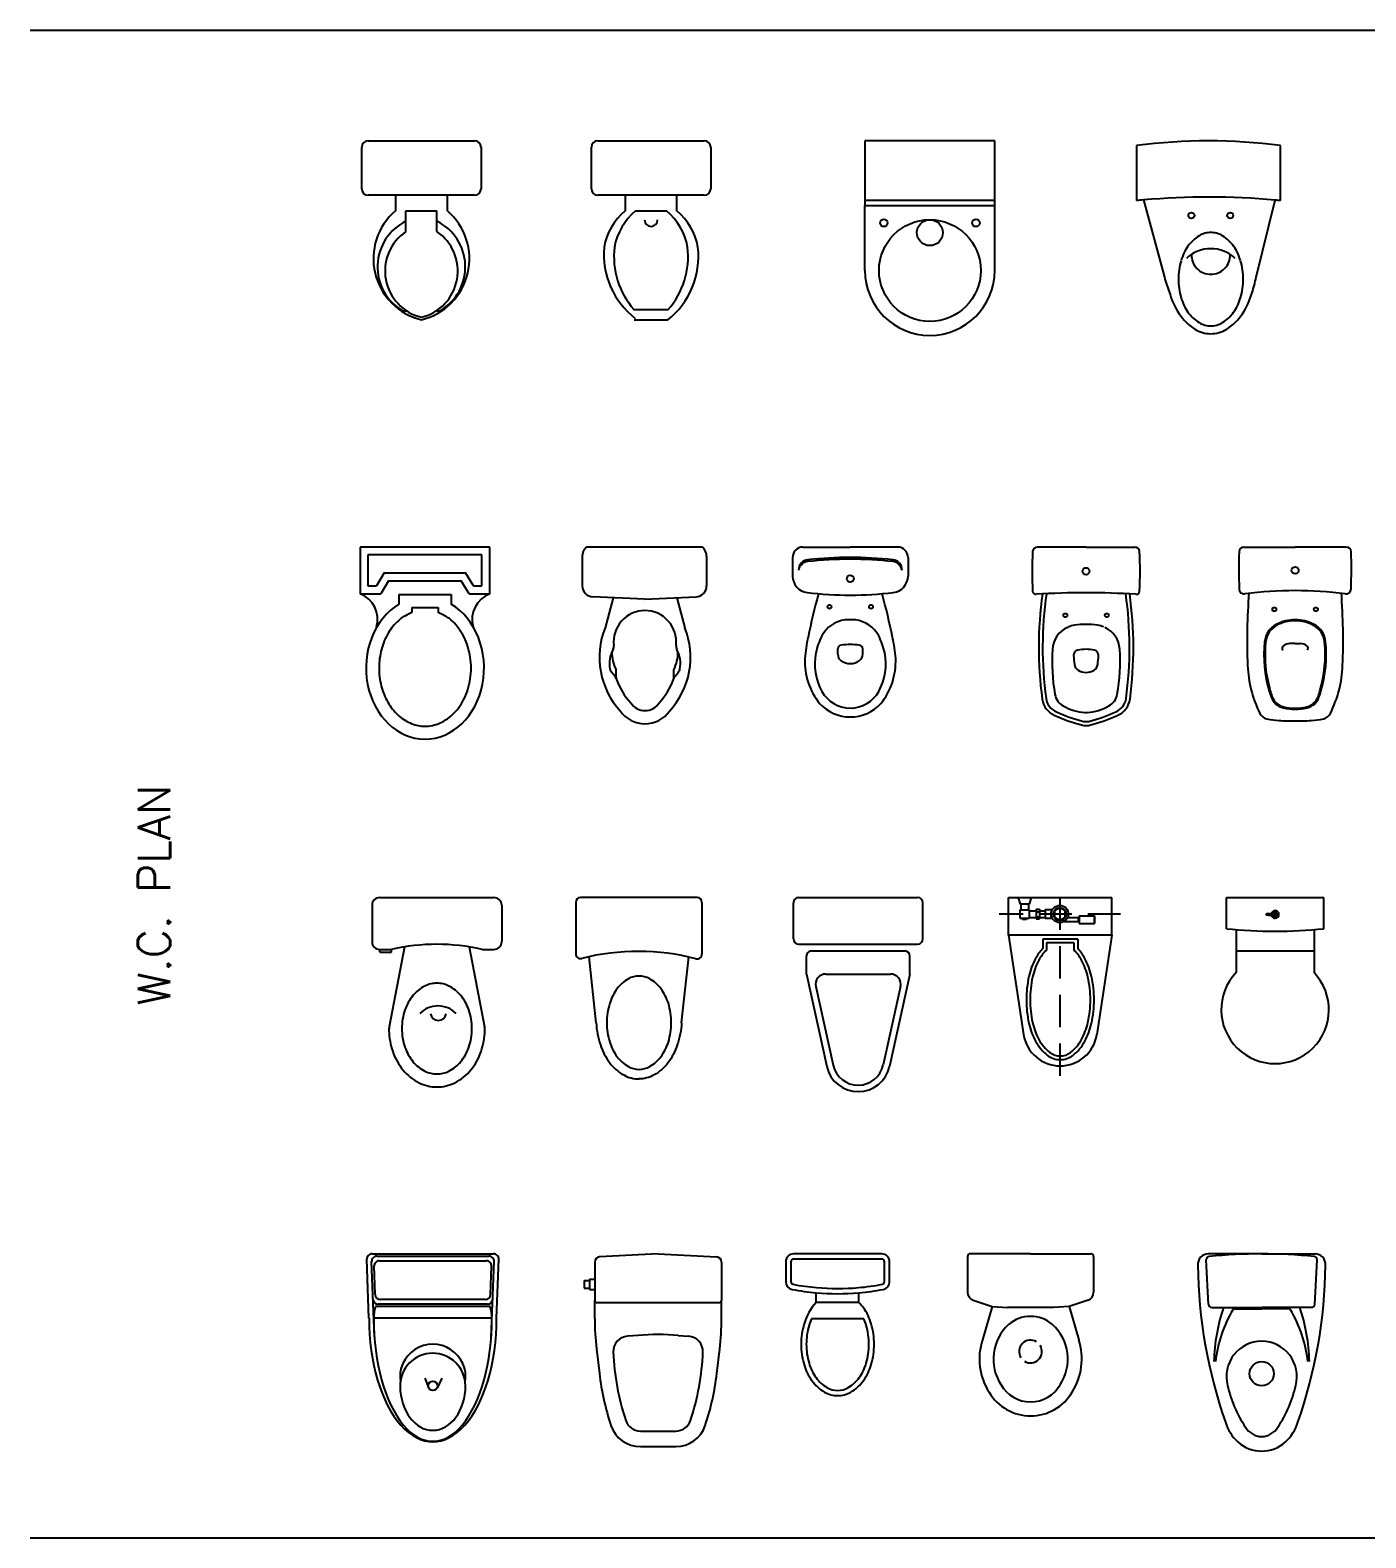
# Model space of a CAD drawing. Header units: millimetres. Extents: x -4017 to 59953, y -688 to 66564.
# Drawn here: x 9289 to 14437, y -688 to 5123 of the extents above; entities that cross this region are included whole.
import ezdxf

# ---------------------------------------------------------------- set-up
doc = ezdxf.new("R2010")
doc.units = ezdxf.units.MM
doc.linetypes.add('HIDDEN2', pattern=[0.1875, 0.125, -0.0625])
doc.layers.add('www.cad-blocks.net', color=7, linetype='Continuous')
doc.styles.get("Standard").update_dxf_attribs({"font": 'arial.ttf'})

# ---------------------------------------------------------------- blocks, each defined once
blk = doc.blocks.new('WC')
for p, q in [((-0.0185, 0.2433), (-0.2168, 0.2433)), ((-0.4824, 0.1645), (-0.228, 0.1921)), ((0, -0.2248), (0, 0.2248)), ((-0.4824, -0.1645), (-0.2289, -0.192)), ((-0.0185, -0.2433), (-0.2179, -0.2433))]:
    blk.add_line(p, q)
for points in [[(-0.4824, 0.1645, 0.074257), (-0.5679, 0.1477, 0.085366), (-0.6357, 0.1133, 0.106188), (-0.6838, 0.0584, 0.127728), (-0.6991, -0.0007, 0.126597)], [(-0.4824, -0.1645, -0.074257), (-0.5679, -0.1477, -0.085366), (-0.6357, -0.1133, -0.106188), (-0.6838, -0.0584, -0.127728), (-0.6991, 0.0007, -0.126597)]]:
    blk.add_lwpolyline(points, format="xyb")
blk.add_lwpolyline([(-0.6622, -0.0007, 0.127728), (-0.6516, -0.0418, 0.106188), (-0.6136, -0.085, 0.085366), (-0.557, -0.1137, 0.074848), (-0.4824, -0.125, 0.074848), (-0.4077, -0.1137, 0.085366), (-0.3512, -0.085, 0.106188), (-0.3132, -0.0418, 0.127728), (-0.3026, -0.0007, 0.127728), (-0.3132, 0.0404, 0.106188), (-0.3512, 0.0837, 0.085366), (-0.4077, 0.1124, 0.074848), (-0.4824, 0.1236, 0.074848), (-0.557, 0.1124, 0.085366), (-0.6136, 0.0837, 0.106188), (-0.6516, 0.0404, 0.127728)], format="xyb", close=True)
for centre, radius, start, end in [((-0.2168, 0.2248), 0.0185, 90, 194.21617), ((-0.0185, 0.2248), 0.0185, 0, 90), ((-1.0957, 0.0022), 0.8882, 345.49895, 14.21617), ((-0.2179, -0.2248), 0.0185, 165.49895, 270), ((-0.0185, -0.2248), 0.0185, 270, 360)]:
    blk.add_arc(centre, radius, start, end)
blk = doc.blocks.new('OLIMPICO')
for p, q in [((-0.22, 0), (0.22, 0)), ((-0.25, -0.03), (-0.25, -0.17)), ((0.25, -0.03), (0.25, -0.17)), ((-0.22, -0.21), (-0.22, -0.2)), ((-0.22, -0.2), (-0.1745, -0.2)), ((-0.22, -0.21), (-0.1745, -0.21)), ((-0.125, -0.1903), (-0.1837, -0.498)), ((-0.1745, -0.21), (-0.1745, -0.2)), ((0.125, -0.1903), (0.1837, -0.498)), ((0.1745, -0.2), (0.22, -0.2))]:
    blk.add_line(p, q)
blk.add_lwpolyline([(0.135, -0.505, 0.082248), (0.1231, -0.4331, 0.090216), (0.0922, -0.3777, 0.104374), (0.0464, -0.341, 0.117198), (0, -0.33, 0.117198), (-0.0464, -0.341, 0.104374), (-0.0922, -0.3777, 0.090216), (-0.1231, -0.4331, 0.082248), (-0.135, -0.505, 0.082248), (-0.1231, -0.5769, 0.090216), (-0.0922, -0.6323, 0.104374), (-0.0464, -0.669, 0.117198), (0, -0.68, 0.117198), (0.0464, -0.669, 0.104374), (0.0922, -0.6323, 0.090216), (0.1231, -0.5769, 0.082248)], format="xyb", close=True)
for centre, radius, start, end in [((-0.22, -0.03), 0.03, 90, 180), ((0.22, -0.03), 0.03, 0, 90), ((-0.22, -0.17), 0.03, 180, 270), ((0.22, -0.17), 0.03, 270, 360), ((0, -0.9585), 0.7783, 77.04589, 102.95411), ((0.0041, -0.5151), 0.0974, 44.2364, 135.7636), ((0.0054, -0.4426), 0.0312, 191.10401, 348.88395), ((-0.115, -0.5111), 0.0699, 169.20583, 181.72736), ((0.0879, -0.505), 0.2729, 181.72736, 198.80759), ((-0.0879, -0.505), 0.2729, 341.19241, 358.27264), ((0.115, -0.5111), 0.0699, 358.27264, 10.79417), ((0.0449, -0.5197), 0.2274, 198.80759, 219.4278), ((-0.0449, -0.5197), 0.2274, 320.5722, 341.19241), ((0.0175, -0.5422), 0.192, 219.4278, 243.26226), ((-0.0175, -0.5422), 0.192, 296.73774, 320.5722), ((0, -0.5769), 0.1531, 243.26226, 270), ((0, -0.5769), 0.1531, 270, 296.73774)]:
    blk.add_arc(centre, radius, start, end)
blk = doc.blocks.new('INODORO')
for p, q in [((-0.1596, 0.2494), (-0.02, 0.2494)), ((-0.2954, 0.1995), (-0.6517, 0.121)), ((-0.2954, 0.1995), (-0.2258, 0.1995)), ((-0.2059, 0.1796), (-0.2059, -0.1795)), ((-0.1795, 0.2294), (-0.1795, -0.2294)), ((0, 0.2294), (0, -0.2294)), ((-0.3434, 0.1634), (-0.6463, 0.0966)), ((-0.2949, 0.1244), (-0.2949, -0.1244)), ((-0.3434, -0.1634), (-0.6453, -0.0969)), ((-0.2954, -0.1995), (-0.6507, -0.1212)), ((-0.2954, -0.1995), (-0.2258, -0.1995)), ((-0.1596, -0.2494), (-0.02, -0.2494))]:
    blk.add_line(p, q)
for centre, radius, start, end in [((-0.1596, 0.2294), 0.0199, 90, 180), ((-0.02, 0.2294), 0.0199, 360, 90), ((-0.2258, 0.1796), 0.0199, 360, 90), ((-0.624, 0), 0.1241, 102.88807, 257.57455), ((-0.3348, 0.1244), 0.0399, 360, 102.42545), ((-0.624, 0), 0.0992, 102.88807, 257.57455), ((-0.3348, -0.1244), 0.0399, 257.57455, 360), ((-0.2258, -0.1795), 0.0199, 270, 360), ((-0.1596, -0.2294), 0.0199, 180, 270), ((-0.02, -0.2294), 0.0199, 270, 360)]:
    blk.add_arc(centre, radius, start, end)
blk = doc.blocks.new('WC-FLUX')
for p, q in [((0.1454, 0.1989), (0, 0.1989)), ((0, -0.1989), (0, 0.1989)), ((0.1454, 0.1989), (0.5276, 0.1412)), ((0.1454, 0.1989), (0.1454, -0.1989)), ((0.0711, 0.0727), (0.0711, 0.1317)), ((0.0711, 0.1317), (0.1005, 0.1317)), ((0.0711, 0.1303), (0.1005, 0.1303)), ((0.1005, 0.0727), (0.1005, 0.1317)), ((0.0711, 0.0727), (0.1005, 0.0727)), ((0.0769, 0.0288), (0.0769, 0.0727)), ((0.0769, 0.0698), (0.0926, 0.0698)), ((0.0926, 0.0145), (0.0926, 0.0727)), ((0.1608, 0.0674), (0.1608, -0.0674)), ((0.1608, 0.0674), (0.1968, 0.0674)), ((0.1751, 0.0531), (0.1751, -0.0531)), ((0.1751, 0.0531), (0.2027, 0.0531)), ((0.0465, -0.058), (0.0465, -0.0301)), ((0.0465, -0.058), (0.0801, -0.058)), ((0.0506, -0.0802), (0.0506, -0.058)), ((0.0766, -0.0802), (0.0766, -0.058)), ((0.0801, -0.058), (0.0801, -0.0306)), ((0.1751, -0.0531), (0.2027, -0.0531)), ((0.0055, -0.1138), (0, -0.1138)), ((0.0055, -0.1138), (0.0256, -0.1202)), ((0.0446, -0.0931), (0.0446, -0.0802)), ((0.0446, -0.0802), (0.0826, -0.0802)), ((0.0446, -0.0931), (0.0826, -0.0931)), ((0.0506, -0.1191), (0.0506, -0.0931)), ((0.0545, -0.0931), (0.0545, -0.0802)), ((0.0738, -0.0931), (0.0738, -0.0802)), ((0.0766, -0.1191), (0.0766, -0.0931)), ((0.0826, -0.0931), (0.0826, -0.0802)), ((0.1608, -0.0674), (0.1968, -0.0674)), ((0.0055, -0.1607), (0, -0.1607)), ((0.0055, -0.1607), (0.0256, -0.1543)), ((0.0256, -0.1202), (0.0256, -0.1543)), ((0.0256, -0.1221), (0.0476, -0.1221)), ((0.0256, -0.1524), (0.0476, -0.1524)), ((0.0476, -0.1191), (0.0796, -0.1191)), ((0.0476, -0.1554), (0.0476, -0.1191)), ((0.0476, -0.1554), (0.0796, -0.1554)), ((0.0796, -0.1554), (0.0796, -0.1191)), ((0.0796, -0.1294), (0.084, -0.1294)), ((0.0796, -0.1451), (0.084, -0.1451)), ((0.084, -0.1294), (0.084, -0.1451)), ((0.1454, -0.1989), (0.5276, -0.1411)), ((0.1454, -0.1989), (0, -0.1989))]:
    blk.add_line(p, q)
at = {"linetype": 'HIDDEN2'}
for p, q in [((0.0636, 0.2318), (0.0636, -0.2351)), ((0, -0.0017), (0.6917, -0.0017))]:
    blk.add_line(p, q, dxfattribs=at)
for points in [[(0.1968, -0.0674, 0.068542), (0.2344, -0.0948, 0.068607), (0.3038, -0.1206, 0.054787), (0.3942, -0.1305, 0.054787), (0.4845, -0.1206, 0.068607), (0.554, -0.0948, 0.105636), (0.6083, -0.0487, 0.165714), (0.6249, 0, 0.165714), (0.6083, 0.0487, 0.105636), (0.554, 0.0948, 0.068607), (0.4845, 0.1206, 0.054787), (0.3942, 0.1305, 0.054787), (0.3038, 0.1206, 0.068607), (0.2344, 0.0948, 0.068542), (0.1968, 0.0674, 0.008163)], [(0.2027, -0.0531, 0.077641), (0.2411, -0.0822, 0.068607), (0.3069, -0.1067, 0.054787), (0.3942, -0.1162, 0.054787), (0.4814, -0.1066, 0.068607), (0.5472, -0.0822, 0.105636), (0.597, -0.04, 0.165714), (0.6106, 0, 0.165714), (0.597, 0.04, 0.105636), (0.5472, 0.0822, 0.068607), (0.4814, 0.1067, 0.054787), (0.3942, 0.1163, 0.054787), (0.3069, 0.1067, 0.068607), (0.2411, 0.0822, 0.077641), (0.2027, 0.0531, 0.013662)]]:
    blk.add_lwpolyline(points, format="xyb")
for points in [[(0.0516, -0.0224), (0.0756, -0.0224), (0.0876, -0.0017), (0.0756, 0.0191), (0.0516, 0.0191), (0.0396, -0.0017)], [(0.0636, -0.0017), (0.0636, -0.0017), (0.0636, -0.0017), (0.0636, -0.0017), (0.0636, -0.0017), (0.0636, -0.0017)]]:
    blk.add_lwpolyline(points, close=True)
for radius in [0.0332, 0.025]:
    blk.add_circle((0.0636, -0.0017), radius)
blk.add_arc((0.5062, 0), 0.1428, 278.59834, 81.40743)
blk = doc.blocks.new('A$C30BB2932')
for p, q in [((0.02, 0.52), (0.02, 0.64)), ((0.02, 0.64), (0.395, 0.64)), ((0.395, 0.52), (0.395, 0.64)), ((0.0575, 0.5152), (0.0575, 0.435)), ((0.3575, 0.5152), (0.3575, 0.435)), ((0.0575, 0.435), (0.0575, 0.3509)), ((0.0575, 0.435), (0.3575, 0.435)), ((0.3575, 0.435), (0.3575, 0.3509))]:
    blk.add_line(p, q)
for centre, radius, start, end in [((0.2075, 0.575), 0.015, 189.48812, 170.51188), ((0.2075, 0.575), 0.008, 196.41355, 163.58645), ((0.2075, 0.575), 0.007, 198.39514, 161.60486), ((0.1744, 0.575), 0.00187, 90, 270), ((0.1902, 0.3752), 0.2023, 85.50816, 94.49184), ((0.1902, 0.7748), 0.2023, 265.50816, 274.49184), ((0.2061, 0.575), 0.00187, 270, 90), ((0.2075, 2.2633), 1.7534, 263.86123, 276.13877), ((0.2075, 0.2075), 0.2075, 136.29373, 43.70627)]:
    blk.add_arc(centre, radius, start, end)
blk = doc.blocks.new('A$C10C50199')
for p, q in [((0.0082, 0.4743), (0, 0.7016)), ((0.02, 0.7223), (0.4885, 0.7223)), ((0.0383, 0.7133), (0.4705, 0.7133)), ((0.5002, 0.4743), (0.5085, 0.7016)), ((0.0289, 0.4027), (0.0183, 0.6926)), ((0.032, 0.5656), (0.028, 0.6746)), ((0.048, 0.6953), (0.4608, 0.6953)), ((0.4767, 0.5655), (0.4808, 0.6745)), ((0.4795, 0.4004), (0.4905, 0.6925)), ((0.465, 0.5283), (0.0436, 0.5283)), ((0.4567, 0.5463), (0.0519, 0.5463)), ((0.4822, 0.4743), (0.0262, 0.4743)), ((0.4749, 0.5193), (0.0336, 0.5193)), ((0.2236, 0.2437), (0.2374, 0.2069)), ((0.2892, 0.2437), (0.2704, 0.2053))]:
    blk.add_line(p, q)
blk.add_circle((0.2542, 0.2132), 0.018)
for centre, radius, start, end in [((0.02, 0.7023), 0.02, 90, 182.07837), ((0.0383, 0.6933), 0.02, 90, 182.07837), ((0.4705, 0.6933), 0.02, 357.84344, 90), ((0.4885, 0.7023), 0.02, 357.92163, 90), ((0.048, 0.6753), 0.02, 90, 182.07837), ((0.4608, 0.6753), 0.02, 357.84344, 90), ((0.0436, 0.5483), 0.02, 182.07837, 270), ((0.0519, 0.5663), 0.02, 182.07837, 270), ((0.4567, 0.5663), 0.02, 270, 357.84344), ((0.465, 0.5483), 0.02, 270, 357.84344), ((0.1327, 0.48), 0.1066, 158.3524, 183.06095), ((0.3566, 0.477), 0.1257, 358.77833, 19.67975), ((0.2542, 0.2475), 0.1265, 351.27526, 188.72474), ((0.2542, 0.2132), 0.126, 0.31775, 180.31775)]:
    blk.add_arc(centre, radius, start, end)
for centre, major_axis, ratio, start_param in [((0.2542, 0.4743), (0, 0.4763), 0.516453, 1.570796), ((0.2542, 0.4743), (0, 0.4745), 0.480461, 1.570796), ((0.2542, 0.2139), (0, 0.1717), 0.733832, 1.578936)]:
    blk.add_ellipse(centre, major_axis=major_axis, ratio=ratio, start_param=start_param, end_param=4.712389)
blk = doc.blocks.new('A$C43EF73D4')
for p, q in [((0.37, 0.5462), (0.03, 0.5462)), ((0.37, 0.5262), (0.03, 0.5262)), ((0, 0.5162), (0, 0.4388)), ((0.02, 0.5162), (0.02, 0.4388)), ((0.38, 0.4388), (0.38, 0.5162)), ((0.4, 0.4388), (0.4, 0.5162)), ((0.1173, 0.3589), (0.1173, 0.3965)), ((0.2819, 0.3589), (0.1173, 0.3589)), ((0.2819, 0.3589), (0.2819, 0.3964)), ((0.3011, 0.2956), (0.0989, 0.2956))]:
    blk.add_line(p, q)
for centre, radius, start, end in [((0.03, 0.5162), 0.03, 90, 180), ((0.03, 0.5162), 0.01, 90, 180), ((0.37, 0.5162), 0.03, 0, 90), ((0.37, 0.5162), 0.01, 0, 90), ((0.03, 0.4388), 0.03, 180, 259.25529), ((0.03, 0.4388), 0.01, 180, 259.25529), ((0.2, 1.3347), 0.9419, 259.25529, 264.95999), ((0.2, 1.3347), 0.9219, 259.25529, 264.95999), ((0.2, 1.3347), 0.9219, 264.95999, 274.9899), ((0.2, 1.3347), 0.9219, 274.9899, 280.74471), ((0.2, 1.3347), 0.9419, 274.9899, 280.74471), ((0.37, 0.4388), 0.01, 280.74471, 0), ((0.37, 0.4388), 0.03, 280.74471, 0), ((0.2696, 0.2179), 0.2076, 137.22763, 163.59552), ((0.2, 1.3347), 0.9419, 264.95999, 274.9899), ((0.173, 0.2482), 0.1553, 35.40318, 45.4553), ((0.2696, 0.2179), 0.1876, 155.55293, 163.59552), ((0.1304, 0.2179), 0.2076, 16.40448, 35.40318), ((0.1304, 0.2179), 0.1876, 16.40448, 24.44707), ((0.337, 0.1981), 0.2778, 163.59552, 180), ((0.337, 0.1981), 0.2578, 163.59552, 180), ((0.063, 0.1981), 0.2578, 0, 16.40448), ((0.063, 0.1981), 0.2778, 0, 16.40448), ((0.337, 0.1981), 0.2778, 180, 196.40448), ((0.337, 0.1981), 0.2578, 180, 196.40448), ((0.063, 0.1981), 0.2578, 343.59552, 0), ((0.063, 0.1981), 0.2778, 343.59552, 0), ((0.2696, 0.1783), 0.2076, 196.40448, 215.40318), ((0.2696, 0.1783), 0.1876, 196.40448, 215.40318), ((0.1304, 0.1783), 0.1876, 324.59682, 343.59552), ((0.1304, 0.1783), 0.2076, 324.59682, 343.59552), ((0.227, 0.148), 0.1353, 215.40318, 239.76695), ((0.173, 0.148), 0.1353, 300.23305, 324.59682), ((0.227, 0.148), 0.1553, 215.40318, 239.76695), ((0.2, 0.1017), 0.1017, 239.76695, 270), ((0.2, 0.1017), 0.0817, 239.76695, 270), ((0.2, 0.1017), 0.0817, 270, 300.23305), ((0.2, 0.1017), 0.1017, 270, 300.23305), ((0.173, 0.148), 0.1553, 300.23305, 324.59682)]:
    blk.add_arc(centre, radius, start, end)
blk = doc.blocks.new('A$C581254C2')
for p, q in [((0.04, 0.711), (0.04, 0.565)), ((0.2845, 0.743), (0.0589, 0.731)), ((0.2845, 0.743), (0.5101, 0.731)), ((0.529, 0.711), (0.529, 0.565)), ((0, 0.641), (0, 0.611)), ((0.02, 0.646), (0.02, 0.606)), ((0.04, 0.4936), (0.04, 0.565)), ((0.529, 0.4936), (0.529, 0.565)), ((0.2071, 0.429), (0.1671, 0.4259)), ((0.3619, 0.429), (0.4019, 0.4259)), ((0.0468, 0.3768), (0.058, 0.282)), ((0.511, 0.282), (0.5222, 0.3768)), ((0.2165, 0.06), (0.3525, 0.06))]:
    blk.add_line(p, q)
at = {"linetype": 'Continuous'}
for p, q in [((0, 0.641), (0.02, 0.641)), ((0.02, 0.646), (0.04, 0.646)), ((0, 0.611), (0.02, 0.611)), ((0.02, 0.606), (0.04, 0.606)), ((0.05, 0.555), (0.519, 0.555)), ((0.2165, 0), (0.3525, 0))]:
    blk.add_line(p, q, dxfattribs=at)
for centre, radius, start, end in [((0.06, 0.711), 0.02, 93.04354, 180), ((0.509, 0.711), 0.02, 0, 86.95646), ((0.05, 0.565), 0.01, 180, 270), ((0.519, 0.565), 0.01, 270, 0), ((1.04, 0.4936), 1, 180, 186.70984), ((-0.471, 0.4936), 1, 353.29016, 0), ((0.1718, 0.3661), 0.06, 94.44124, 182.13309), ((0.2845, -0.568), 1, 85.55876, 94.44124), ((0.3972, 0.3661), 0.06, 357.86691, 85.55876), ((1.0512, 0.3988), 0.94, 182.13309, 198.47181), ((-0.4822, 0.3988), 0.94, 341.52819, 357.86691), ((1.0512, 0.3988), 1, 186.70984, 198.47181), ((-0.4822, 0.3988), 1, 341.52819, 353.29016), ((0.2165, 0.12), 0.12, 198.47181, 270), ((0.2165, 0.12), 0.06, 198.47181, 270), ((0.3525, 0.12), 0.06, 270, 341.52819), ((0.3525, 0.12), 0.12, 270, 341.52819)]:
    blk.add_arc(centre, radius, start, end)
blk = doc.blocks.new('A$C7B5C7CD4')
at = {"linetype": 'Continuous', "ltscale": 20}
for p, q in [((0, 0.614), (0, 0.4765)), ((0.243, 0.625), (0.011, 0.625)), ((0.243, 0.625), (0.475, 0.625)), ((0.486, 0.614), (0.486, 0.4765)), ((0.0212, 0.4467), (0.0946, 0.4214)), ((0.0946, 0.4214), (0.0576, 0.293)), ((0.0946, 0.4214), (0.1544, 0.4173)), ((0.3316, 0.4173), (0.1544, 0.4173)), ((0.3914, 0.4214), (0.3316, 0.4173)), ((0.4648, 0.4467), (0.3914, 0.4214)), ((0.3914, 0.4214), (0.4284, 0.293))]:
    blk.add_line(p, q, dxfattribs=at)
for centre, radius, start, end in [((0.011, 0.614), 0.011, 90, 180), ((0.475, 0.614), 0.011, 0, 90), ((0.0315, 0.4765), 0.0315, 180, 251), ((0.4545, 0.4765), 0.0315, 289, 0), ((0.2796, 0.219), 0.18, 132.42075, 213.28898), ((0.24, 0.2602), 0.123, 88.61575, 131.74141), ((0.246, 0.2602), 0.123, 48.25859, 91.38425), ((0.2064, 0.219), 0.18, 326.71102, 47.57925), ((0.2796, 0.219), 0.234, 161.58462, 212.87535), ((0.2064, 0.219), 0.234, 327.12465, 18.41538), ((0.243, 0.185), 0.131, 209.62919, 270), ((0.243, 0.185), 0.131, 270, 330.37081), ((0.243, 0.185), 0.185, 210.1745, 270), ((0.243, 0.185), 0.185, 270, 329.8255)]:
    blk.add_arc(centre, radius, start, end, dxfattribs=at)
at = {"linetype": 'Continuous'}
for start, end in [(58.17854, 211.82146), (238.17854, 31.82146)]:
    blk.add_arc((0.2426, 0.2481), 0.0439, start, end, dxfattribs=at)
blk = doc.blocks.new('A$C444A5E9C')
at = {"ltscale": 20}
for p, q in [((0.2458, 0.76), (0.0398, 0.76)), ((0.0411, 0.5655), (0.0321, 0.7371)), ((0.0536, 0.5537), (0.2458, 0.5537)), ((0.141, 0.5487), (0.2458, 0.5487))]:
    blk.add_line(p, q, dxfattribs=at)
for p, q in [((0.2458, 0.76), (0.4517, 0.76)), ((0.4504, 0.5655), (0.4594, 0.7371)), ((0.4379, 0.5537), (0.2458, 0.5537)), ((0.3505, 0.5487), (0.2458, 0.5487))]:
    blk.add_line(p, q)
at = {"linetype": 'Continuous', "ltscale": 20}
blk.add_circle((0.2458, 0.2982), 0.0465, dxfattribs=at)
at = {"ltscale": 20}
for centre, radius, start, end in [((0.0398, 0.72), 0.04, 90, 185.821), ((0.2455, -1.2297), 1.9897, 89.99241, 95.84387), ((1.8697, 0.7335), 1.8698, 180.53729, 199.44062), ((0.0441, 0.7377), 0.012, 95.84387, 183), ((0.0536, 0.5662), 0.0125, 183, 270), ((0.7661, 0.3277), 0.7045, 161.29061, 178.53633), ((0.58, 0.2848), 0.5159, 149.71646, 173.22437), ((0.141, 0.5412), 0.0075, 90, 149.71646), ((0.2665, 0.1585), 0.1669, 196.47232, 227.66237), ((0.2458, 0.137), 0.137, 228.04012, 270)]:
    blk.add_arc(centre, radius, start, end, dxfattribs=at)
for centre, radius, start, end in [((0.246, -1.2297), 1.9897, 84.15613, 90.00759), ((0.4517, 0.72), 0.04, 354.179, 90), ((-1.3782, 0.7335), 1.8698, 340.55938, 359.46271), ((0.4474, 0.7377), 0.012, 357, 84.15613), ((0.3505, 0.5412), 0.0075, 30.28354, 90), ((-0.0885, 0.2848), 0.5159, 6.77563, 30.28354), ((-0.2746, 0.3277), 0.7045, 1.46367, 18.70939), ((0.4379, 0.5662), 0.0125, 270, 357), ((0.225, 0.1585), 0.1669, 312.33763, 343.52768), ((0.2458, 0.137), 0.137, 270, 311.95988)]:
    blk.add_arc(centre, radius, start, end)
at = {"linetype": 'Continuous', "ltscale": 20}
for centre, radius, start, end in [((0.2463, 0.2875), 0.1361, 90.23685, 194.54903), ((0.2452, 0.2875), 0.1361, 345.45097, 89.76315), ((0.561, 0.3494), 0.4566, 192.1399, 214.27057), ((-0.0695, 0.3494), 0.4566, 325.72943, 347.8601), ((0.2465, 0.1287), 0.0727, 210.08399, 269.41891), ((0.245, 0.1287), 0.0727, 270.58109, 329.91601)]:
    blk.add_arc(centre, radius, start, end, dxfattribs=at)
blk = doc.blocks.new('A$C02F3725D')
for p, q in [((0, 0.505), (0, 0.665)), ((0.025, 0.69), (0.435, 0.69)), ((0.46, 0.665), (0.46, 0.505)), ((0.435, 0.48), (0.025, 0.48)), ((0.13, 0.48), (0.13, 0.42)), ((0.33, 0.42), (0.33, 0.48)), ((0.17, 0.34), (0.17, 0.42)), ((0.17, 0.42), (0.29, 0.42)), ((0.29, 0.34), (0.29, 0.42)), ((0.1578, 0.035), (0.1724, 0.035)), ((0.2876, 0.035), (0.3022, 0.035))]:
    blk.add_line(p, q)
for centre, radius, start, end in [((0.025, 0.665), 0.025, 90, 180), ((0.435, 0.665), 0.025, 0, 90), ((0.025, 0.505), 0.025, 180, 270), ((0.435, 0.505), 0.025, 270, 0), ((0.2874, 0.2356), 0.2425, 130.48854, 256.29645), ((0.1726, 0.2356), 0.2425, 283.70355, 49.51146), ((0.2568, 0.2042), 0.196, 116.27421, 239.66679), ((0.2032, 0.2042), 0.196, 300.33321, 63.72579), ((0.2732, 0.1883), 0.1834, 124.2157, 256.39399), ((0.1868, 0.1883), 0.1834, 283.60601, 55.7843)]:
    blk.add_arc(centre, radius, start, end)
blk = doc.blocks.new('A$C2AC94788')
for p, q in [((0, 0.505), (0, 0.665)), ((0.025, 0.69), (0.435, 0.69)), ((0.46, 0.665), (0.46, 0.505)), ((0.435, 0.48), (0.025, 0.48)), ((0.13, 0.48), (0.13, 0.42)), ((0.33, 0.42), (0.33, 0.48)), ((0.17, 0.42), (0.29, 0.42)), ((0.1641, 0.0392), (0.2959, 0.0392)), ((0.2291, 0.0392), (0.23, 0.0392)), ((0.2309, 0.0392), (0.23, 0.0392)), ((0.165, 0), (0.295, 0))]:
    blk.add_line(p, q)
for centre, radius, start, end in [((0.025, 0.665), 0.025, 90, 180), ((0.435, 0.665), 0.025, 0, 90), ((0.025, 0.505), 0.025, 180, 270), ((0.435, 0.505), 0.025, 270, 0), ((0.2874, 0.2356), 0.2425, 130.48854, 169.44501), ((0.3274, 0.2356), 0.2425, 130.48854, 169.44501), ((0.1326, 0.2356), 0.2425, 10.55499, 49.51146), ((0.1726, 0.2356), 0.2425, 10.55499, 49.51146), ((0.23, 0.385), 0.025, 180, 0), ((0.3601, 0.2529), 0.3122, 175.02837, 232.36245), ((0.4001, 0.2448), 0.313, 173.53688, 221.06038), ((0.0999, 0.2448), 0.313, 308.55172, 6.46312), ((0.0599, 0.2448), 0.313, 318.93962, 6.46312)]:
    blk.add_arc(centre, radius, start, end)
blk = doc.blocks.new('A$C391A2D23')
for p, q in [((0, 0.75), (0, 0.5)), ((0.5, 0.75), (0, 0.75)), ((0.5, 0.5), (0.5, 0.75)), ((0.5, 0.52), (0, 0.52)), ((0, 0.25), (0, 0.5)), ((0, 0.5), (0.5, 0.5)), ((0.5, 0.25), (0.5, 0.5))]:
    blk.add_line(p, q)
for centre, radius in [((0.25, 0.25), 0.196), ((0.0726, 0.4337), 0.0146), ((0.25, 0.396), 0.05), ((0.4274, 0.4337), 0.0146)]:
    blk.add_circle(centre, radius)
blk.add_arc((0.25, 0.25), 0.25, 180, 0)
blk = doc.blocks.new('A$C17D66989')
for p, q in [((0, 0.725), (0, 0.513)), ((0.555, 0.513), (0.555, 0.725)), ((0.0269, 0.5155), (0.1079, 0.2176)), ((0.4611, 0.2176), (0.5349, 0.5149))]:
    blk.add_line(p, q)
for centre in [(0.2119, 0.4558), (0.3616, 0.4558)]:
    blk.add_circle(centre, 0.0115)
for centre, radius, start, end in [((0.2775, -1.3657), 2.109, 82.43931, 97.56069), ((0.2775, -2.3272), 2.8537, 84.82562, 95.03736), ((0.2775, -2.3272), 2.8537, 95.03736, 95.58039), ((0.2775, -2.3272), 2.8537, 84.41961, 84.82562), ((0.3135, 0.2572), 0.1399, 120.67232, 145.07019), ((0.2877, 0.3007), 0.0893, 90, 120.67232), ((0.2858, 0.3007), 0.0893, 59.32768, 90), ((0.26, 0.2572), 0.1399, 34.92981, 59.32768), ((0.3543, 0.2287), 0.1897, 145.07019, 163.86591), ((0.2858, 0.1931), 0.1345, 89.18445, 133.90186), ((0.2867, 0.3036), 0.0748, 178.47615, 270.73176), ((0.2877, 0.1931), 0.1345, 46.09814, 90.81555), ((0.2867, 0.3036), 0.0748, 269.26824, 1.52385), ((0.2191, 0.2287), 0.1897, 16.13409, 34.92981), ((0.4188, 0.21), 0.2569, 163.86591, 180), ((0.1546, 0.21), 0.2569, 0, 16.13409), ((0.5064, 0.3174), 0.4108, 194.06682, 202.78596), ((0.4188, 0.21), 0.2569, 180, 196.13409), ((0.1546, 0.21), 0.2569, 343.86591, 0), ((0.0724, 0.2861), 0.3947, 341.10829, 350.00396), ((0.4002, 0.2331), 0.2827, 195.33629, 213.50845), ((0.3543, 0.1913), 0.1897, 196.13409, 214.92981), ((0.2191, 0.1913), 0.1897, 325.07019, 343.86591), ((0.1732, 0.2331), 0.2827, 326.49155, 344.66371), ((0.3312, 0.1874), 0.1999, 213.50845, 237.96958), ((0.3135, 0.1628), 0.1399, 214.92981, 239.32768), ((0.26, 0.1628), 0.1399, 300.67232, 325.07019), ((0.2423, 0.1874), 0.1999, 302.03042, 326.49155), ((0.2858, 0.1114), 0.1114, 237.03321, 269.98064), ((0.2877, 0.1193), 0.0893, 239.32768, 270), ((0.2858, 0.1193), 0.0893, 270, 300.67232), ((0.2858, 0.1179), 0.1179, 270, 302.03042)]:
    blk.add_arc(centre, radius, start, end)
blk = doc.blocks.new('A$C7C8779AE')
at = {"linetype": 'Continuous'}
for p, q in [((0, 0.7405), (0, 0.5605)), ((0.5, 0.7405), (0, 0.7405)), ((0.47, 0.7105), (0.03, 0.7105)), ((0.03, 0.7105), (0.03, 0.5905)), ((0.47, 0.5905), (0.47, 0.7105)), ((0.5, 0.5605), (0.5, 0.7405)), ((0.093, 0.6405), (0.063, 0.5905)), ((0.093, 0.6405), (0.407, 0.6405)), ((0.437, 0.5905), (0.407, 0.6405)), ((0.03, 0.5905), (0.063, 0.5905)), ((0.11, 0.6105), (0.08, 0.5605)), ((0.11, 0.6105), (0.39, 0.6105)), ((0.42, 0.5605), (0.39, 0.6105)), ((0.437, 0.5905), (0.47, 0.5905)), ((0, 0.5605), (0.08, 0.5605)), ((0.1497, 0.557), (0.1497, 0.5203)), ((0.1497, 0.557), (0.3514, 0.557)), ((0.3514, 0.557), (0.3514, 0.5203)), ((0.42, 0.5605), (0.5, 0.5605)), ((0.1997, 0.507), (0.1997, 0.4879)), ((0.1997, 0.507), (0.3014, 0.507)), ((0.3014, 0.507), (0.3014, 0.4879))]:
    blk.add_line(p, q, dxfattribs=at)
for centre, start, end in [((-0.0386, 0.4613), 344.64203, 68.73386), ((0.5386, 0.4613), 111.26614, 195.35797)]:
    blk.add_arc(centre, 0.1064, start, end, dxfattribs=at)
blk.add_ellipse((0.2506, 0.2744), major_axis=(0, 0.2744), ratio=0.828948, start_param=0.459479, end_param=5.823706, dxfattribs=at)
blk.add_open_spline([(0.1997, 0.4879), (0.1697, 0.474), (0.1642, 0.4702), (0.1512, 0.4602), (0.1438, 0.4535), (0.1298, 0.4388), (0.1233, 0.4306), (0.1111, 0.4131), (0.1055, 0.4037), (0.0956, 0.3838), (0.0912, 0.3733), (0.0838, 0.3516), (0.0808, 0.3403), (0.0762, 0.3172), (0.0746, 0.3055), (0.073, 0.2817), (0.0729, 0.2698), (0.0743, 0.246), (0.0758, 0.2342), (0.0801, 0.2111), (0.0831, 0.1998), (0.0903, 0.1779), (0.0945, 0.1673), (0.1043, 0.1473), (0.1098, 0.1378), (0.1218, 0.12), (0.1283, 0.1118), (0.1421, 0.0968), (0.1494, 0.09), (0.1646, 0.078), (0.1725, 0.0728), (0.1887, 0.064), (0.1969, 0.0603), (0.2137, 0.0547), (0.2222, 0.0527), (0.2392, 0.0502), (0.2478, 0.0498), (0.2664, 0.0505), (0.2764, 0.052), (0.2963, 0.0573), (0.3061, 0.061), (0.3253, 0.0707), (0.3346, 0.0766), (0.3525, 0.0906), (0.3611, 0.0987), (0.3771, 0.1169), (0.3845, 0.127), (0.3978, 0.1488), (0.4037, 0.1605), (0.4137, 0.1853), (0.4178, 0.1983), (0.424, 0.2251), (0.4261, 0.2389), (0.4282, 0.2668), (0.4283, 0.2809), (0.4262, 0.3088), (0.4241, 0.3226), (0.418, 0.3495), (0.414, 0.3625), (0.404, 0.3873), (0.3982, 0.3991), (0.385, 0.421), (0.3776, 0.4311), (0.3617, 0.4494), (0.3531, 0.4575), (0.3382, 0.4693), (0.3321, 0.4736), (0.3014, 0.4879)], degree=3, knots=[0.459479, 0.459479, 0.459479, 0.459479, 0.567422, 0.567422, 0.720865, 0.720865, 0.874307, 0.874307, 1.02775, 1.02775, 1.181192, 1.181192, 1.334635, 1.334635, 1.488077, 1.488077, 1.64152, 1.64152, 1.794963, 1.794963, 1.948405, 1.948405, 2.101848, 2.101848, 2.25529, 2.25529, 2.408733, 2.408733, 2.562175, 2.562175, 2.715618, 2.715618, 2.86906, 2.86906, 3.022503, 3.022503, 3.175946, 3.175946, 3.356457, 3.356457, 3.536968, 3.536968, 3.717479, 3.717479, 3.89799, 3.89799, 4.078501, 4.078501, 4.259012, 4.259012, 4.439523, 4.439523, 4.620035, 4.620035, 4.800546, 4.800546, 4.981057, 4.981057, 5.161568, 5.161568, 5.342079, 5.342079, 5.52259, 5.52259, 5.703101, 5.703101, 5.823706, 5.823706, 5.823706, 5.823706], dxfattribs=at)
blk = doc.blocks.new('A$C1308471B')
at = {"linetype": 'Continuous', "ltscale": 20}
for p, q in [((0.0354, 0.4793), (0.1495, 0.4793)), ((0, 0.4607), (0, 0.0186)), ((0.2013, 0.2397), (0.1923, 0.4384)), ((0.1957, 0.3639), (0.3109, 0.3953)), ((0.5021, 0.3528), (0.4724, 0.3528)), ((0.4982, 0.3575), (0.4822, 0.3709)), ((0.2013, 0.2397), (0.1923, 0.0409)), ((0.1959, 0.1193), (0.3109, 0.0879)), ((0.5021, 0.1304), (0.4724, 0.1304)), ((0.4982, 0.1257), (0.4822, 0.1123)), ((0.0354, 0), (0.1495, 0))]:
    blk.add_line(p, q, dxfattribs=at)
for centre, radius, start, end in [((0.0354, 0.4328), 0.0465, 90, 136.52689), ((0.1495, 0.4365), 0.0429, 2.57554, 90), ((0.006, 0.4607), 0.006, 136.52689, 180), ((0.4248, 0.1104), 0.3068, 47.41345, 111.79241), ((0.3654, 0.2416), 0.1206, 83.35226, 180), ((0.3823, 0.3868), 0.0255, 263.35226, 298.57415), ((0.4494, 0.2636), 0.1148, 79.39683, 118.57415), ((0.405, 0.2159), 0.153, 63.50202, 90.45216), ((0.4658, 0.3513), 0.0255, 50, 79.39683), ((0.5146, 0.377), 0.0255, 230, 251.38812), ((0.5021, 0.3273), 0.0255, 70.3751, 90), ((0.4248, 0.1104), 0.2558, 46.61198, 70.3751), ((0.5654, 0.2416), 0.065, 0, 57.29738), ((0.5654, 0.2416), 0.116, 0, 54.71147), ((0.3654, 0.2416), 0.1206, 180, 276.64774), ((0.5654, 0.2416), 0.065, 302.70262, 0), ((0.5654, 0.2416), 0.116, 305.28853, 0), ((0.4248, 0.3728), 0.2558, 289.6249, 313.38802), ((0.4248, 0.3728), 0.3068, 248.20759, 312.58655), ((0.3823, 0.0964), 0.0255, 61.42585, 96.64774), ((0.4494, 0.2196), 0.1148, 241.42585, 280.60317), ((0.405, 0.2673), 0.153, 269.54784, 296.49798), ((0.5146, 0.1062), 0.0255, 108.61188, 130), ((0.5021, 0.1559), 0.0255, 270, 289.6249), ((0.4658, 0.1319), 0.0255, 280.60317, 310), ((0.006, 0.0186), 0.006, 180, 223.47311), ((0.0354, 0.0465), 0.0465, 223.47311, 270), ((0.1495, 0.0429), 0.0429, 270, 357.42446)]:
    blk.add_arc(centre, radius, start, end, dxfattribs=at)
blk = doc.blocks.new('A$C73A21F1E')
for p, q in [((0.04, 0.655), (0.2225, 0.655)), ((0.405, 0.655), (0.2225, 0.655)), ((0, 0.615), (0, 0.5434)), ((0.2225, 0.615), (0.2114, 0.615)), ((0.2225, 0.615), (0.2336, 0.615)), ((0.445, 0.615), (0.445, 0.5434)), ((0.1745, 0.242), (0.1745, 0.2621)), ((0.2705, 0.242), (0.2705, 0.2621))]:
    blk.add_line(p, q)
for centre, radius in [((0.2225, 0.533), 0.0135), ((0.2225, 0.533), 0.0135), ((0.1425, 0.425), 0.0075), ((0.3025, 0.425), 0.0075)]:
    blk.add_circle(centre, radius)
for centre, radius, start, end in [((0.04, 0.615), 0.04, 90, 180), ((0.405, 0.615), 0.04, 0, 90), ((0.063, 0.5663), 0.04, 96.27189, 180), ((0.0624, 0.5591), 0.04, 96.21414, 169.75716), ((0.2225, -0.885), 1.493, 90, 96.33055), ((0.2225, -0.885), 1.5, 90, 96.27189), ((0.2225, -0.885), 1.5, 83.72811, 90), ((0.2225, -0.885), 1.493, 83.66945, 90), ((0.382, 0.5663), 0.04, 0, 83.72811), ((0.3826, 0.5591), 0.04, 10.24284, 83.78586), ((0.064, 0.5434), 0.064, 180, 263.20695), ((0.381, 0.5434), 0.064, 276.79305, 0), ((0.2225, 1.874), 1.404, 263.20695, 270), ((2.5087, -0.1946), 2.5, 164.45601, 168.42561), ((0.2225, 1.874), 1.404, 270, 276.79305), ((-2.0637, -0.1946), 2.5, 11.57439, 15.54399), ((0.2155, 0.259), 0.1156, 96.24191, 152.59732), ((0.2225, 0.195), 0.18, 90, 96.24191), ((0.2225, 0.195), 0.18, 83.75809, 90), ((0.2295, 0.259), 0.1156, 27.40268, 83.75809), ((0.6457, 0.1793), 0.6, 167.70933, 175.6206), ((0.3348, 0.1972), 0.25, 152.59732, 168.38048), ((0.1102, 0.1972), 0.25, 11.61952, 27.40268), ((-0.2007, 0.1793), 0.6, 4.3794, 12.29067), ((0.3015, 0.204), 0.216, 168.38048, 209.11615), ((0.1895, 0.2621), 0.015, 96.64916, 180), ((0.2045, 0.242), 0.03, 180, 233.1301), ((0.2225, -0.021), 0.3, 90, 96.64916), ((0.2225, -0.021), 0.3, 83.35084, 90), ((0.2555, 0.2621), 0.015, 0, 83.35084), ((0.2405, 0.242), 0.03, 306.8699, 0), ((0.1435, 0.204), 0.216, 330.88385, 11.61952), ((0.3073, 0.2146), 0.26, 177.69717, 218.71313), ((0.2225, 0.266), 0.06, 233.1301, 270), ((0.2225, 0.266), 0.06, 270, 306.8699), ((0.1377, 0.2146), 0.26, 321.28687, 2.30283), ((0.2225, 0.16), 0.1256, 209.11615, 270), ((0.2225, 0.16), 0.1256, 270, 330.88385), ((0.2225, 0.16), 0.16, 222.43623, 270), ((0.2225, 0.16), 0.16, 270, 317.56377)]:
    blk.add_arc(centre, radius, start, end)
blk = doc.blocks.new('A$C5EEC5FD8')
for p, q in [((0.2061, 0.688), (0.018, 0.688)), ((0.2061, 0.688), (0.3942, 0.688)), ((0.1378, 0.3801), (0.1342, 0.3785)), ((0.1917, 0.0171), (0.1922, 0.017)), ((0.2204, 0.0171), (0.22, 0.017))]:
    blk.add_line(p, q)
for centre, radius in [((0.2061, 0.595), 0.0135), ((0.1261, 0.425), 0.0075), ((0.2861, 0.425), 0.0075)]:
    blk.add_circle(centre, radius)
for centre, radius, start, end in [((1.4981, 0.595), 1.5, 177.09918, 182.93676), ((0.018, 0.67), 0.018, 90, 177.09918), ((0.3942, 0.67), 0.018, 2.90082, 90), ((-1.0859, 0.595), 1.5, 357.06324, 2.90082), ((0.013, 0.5188), 0.013, 182.93676, 273.66988), ((0.2061, -2.491), 3.003, 90, 93.66988), ((1.5236, 0.301), 1.5, 172.09549, 187.60795), ((1.5236, 0.301), 1.485, 171.98328, 187.60795), ((0.2061, -2.491), 3.003, 86.33012, 90), ((-1.1114, 0.301), 1.485, 352.39205, 8.01672), ((-1.1114, 0.301), 1.5, 352.39205, 7.90451), ((0.3991, 0.5188), 0.013, 266.33012, 357.06324), ((0.1761, 0.2877), 0.1, 114.78467, 176.61719), ((0.1761, 0.2877), 0.1, 98.31268, 112.49695), ((0.2061, 0.09), 0.3, 90, 98.52215), ((0.2061, 0.09), 0.3, 81.47785, 90), ((0.2361, 0.2877), 0.1, 67.50305, 81.68732), ((0.2361, 0.2877), 0.1, 3.38281, 65.21533), ((0.8249, 0.2494), 0.75, 176.61719, 189.86709), ((0.2061, 0.144), 0.15, 90, 102.4734), ((0.2061, 0.144), 0.15, 77.5266, 90), ((-0.4128, 0.2494), 0.75, 350.13291, 3.38281), ((0.1781, 0.271), 0.02, 102.09676, 184.02825), ((0.9063, 0.3222), 0.75, 184.02825, 186.64011), ((0.1911, 0.239), 0.03, 186.64011, 237.86901), ((0.221, 0.239), 0.03, 302.13099, 353.35989), ((0.2341, 0.271), 0.02, 355.97175, 77.90324), ((-0.4941, 0.3222), 0.75, 353.35989, 355.97175), ((0.2061, 0.265), 0.06, 238.99192, 270), ((0.2061, 0.265), 0.06, 270, 301.00808), ((0.1501, 0.132), 0.065, 189.86709, 240.30549), ((0.2621, 0.132), 0.065, 299.69451, 350.13291), ((0.1161, 0.113), 0.08, 187.60795, 247.65496), ((0.1161, 0.113), 0.065, 187.60795, 247.92485), ((0.2155, 0.2467), 0.197, 240.30549, 265.92093), ((0.1967, 0.2467), 0.197, 274.07907, 299.69451), ((0.2961, 0.113), 0.065, 292.07515, 352.39205), ((0.2961, 0.113), 0.08, 292.34504, 352.39205), ((0.3373, 0.5837), 0.6, 245.20481, 255.59405), ((0.3373, 0.5837), 0.585, 245.17196, 255.59405), ((0.2061, 0.065), 0.065, 253.86511, 270), ((0.2061, 0.065), 0.05, 253.86511, 270), ((0.2061, 0.115), 0.065, 265.92093, 270), ((0.2061, 0.115), 0.065, 270, 274.07907), ((0.2061, 0.065), 0.05, 270, 286.13489), ((0.2061, 0.065), 0.065, 270, 286.13489), ((0.0749, 0.5837), 0.585, 284.40595, 294.82804), ((0.0749, 0.5837), 0.6, 284.40595, 294.79519)]:
    blk.add_arc(centre, radius, start, end)
blk = doc.blocks.new('A$C7E916B5A')
for p, q in [((0.019, 0.67), (0.2161, 0.67)), ((0.4133, 0.67), (0.2161, 0.67)), ((0.2161, 0.298), (0.1955, 0.298)), ((0.2161, 0.298), (0.2368, 0.298))]:
    blk.add_line(p, q)
for centre, radius in [((0.2161, 0.58), 0.0135), ((0.1361, 0.43), 0.0075), ((0.2961, 0.43), 0.0075)]:
    blk.add_circle(centre, radius)
for centre, radius, start, end in [((2.5011, 0.586), 2.502, 178.49994, 181.77046), ((0.019, 0.651), 0.019, 90, 178.49994), ((0.4133, 0.651), 0.019, 1.50006, 90), ((-2.0689, 0.586), 2.502, 358.22954, 1.50006), ((0.0203, 0.5093), 0.02, 181.77046, 277.41155), ((0.2161, -0.996), 1.498, 90, 97.41155), ((2.5311, 0.3098), 2.5, 175.78949, 182.21084), ((0.2161, -0.996), 1.498, 82.58845, 90), ((-2.0989, 0.3098), 2.5, 357.78916, 4.21051), ((0.412, 0.5093), 0.02, 262.58845, 358.22954), ((0.1832, 0.2967), 0.085, 118.10123, 174.3336), ((0.1832, 0.2967), 0.081, 118.10123, 174.3336), ((0.2161, 0.235), 0.155, 90, 118.10123), ((0.2161, 0.235), 0.151, 90, 118.10123), ((0.2161, 0.235), 0.155, 61.89877, 90), ((0.2161, 0.235), 0.151, 61.89877, 90), ((0.2491, 0.2967), 0.081, 5.6664, 61.89877), ((0.2491, 0.2967), 0.085, 5.6664, 61.89877), ((0.5961, 0.2558), 0.5, 174.3336, 196.44946), ((0.5961, 0.2558), 0.496, 174.3336, 196.44946), ((0.1955, 0.258), 0.04, 90, 128.2132), ((0.2368, 0.258), 0.04, 51.7868, 90), ((-0.1639, 0.2558), 0.496, 343.55054, 5.6664), ((-0.1639, 0.2558), 0.5, 343.55054, 5.6664), ((0.1781, 0.28), 0.012, 128.21319, 217.57235), ((0.2541, 0.28), 0.012, 322.42765, 51.78681), ((0.4827, 0.2307), 0.45, 182.21084, 206.62411), ((-0.0504, 0.2307), 0.45, 333.37589, 357.78916), ((0.4811, 0.2218), 0.38, 196.44946, 200.10068), ((0.4811, 0.2218), 0.376, 196.44946, 200.10068), ((0.1851, 0.1135), 0.0649, 200.10068, 256.7352), ((0.1851, 0.1135), 0.0609, 200.10068, 256.7352), ((0.2471, 0.1135), 0.0609, 283.2648, 339.89932), ((0.2471, 0.1135), 0.0649, 283.2648, 339.89932), ((-0.0488, 0.2218), 0.376, 339.89932, 343.55054), ((-0.0488, 0.2218), 0.38, 339.89932, 343.55054), ((0.1161, 0.047), 0.04, 206.62411, 256.47707), ((0.1652, 0.2512), 0.25, 256.47705, 267.3481), ((0.2161, 1.35), 1.35, 267.3481, 270), ((0.2161, 0.245), 0.2, 256.7352, 270), ((0.2161, 0.245), 0.196, 256.7352, 270), ((0.2161, 0.245), 0.196, 270, 283.2648), ((0.2161, 0.245), 0.2, 270, 283.2648), ((0.2161, 1.35), 1.35, 270, 272.6519), ((0.267, 0.2512), 0.25, 272.6519, 283.52295), ((0.3161, 0.047), 0.04, 283.52293, 333.37589)]:
    blk.add_arc(centre, radius, start, end)

msp = doc.modelspace()

# ---------------------------------------------------------------- linework, layer by layer
at = {"layer": 'www.cad-blocks.net', "color": 155, "true_color": 0x546d8e}
for p, q in [((9289, 5123), (23866.4, 5123)), ((9289, 5123), (23866.4, 5123)), ((9289, 5123), (23866.4, 5123)), ((9289, -688.1), (23866.4, -688.1))]:
    msp.add_line(p, q, dxfattribs=at)

# ---------------------------------------------------------------- block references
at = {"color": 7, "xscale": 1000, "yscale": 1000, "zscale": 1000}
for name, p in [('A$C02F3725D', (10567, 4006.5)), ('A$C2AC94788', (11452, 4006.5)), ('A$C391A2D23', (12506.7, 3946.5)), ('A$C17D66989', (13552.8, 3953.1)), ('A$C7C8779AE', (10560.5, 2390.2)), ('A$C73A21F1E', (12227.5, 2475.7)), ('A$C5EEC5FD8', (13152.7, 2442.7)), ('A$C7E916B5A', (13948.4, 2460.7)), ('A$C30BB2932', (13879.8, 1139.8)), ('A$C7B5C7CD4', (12901.9, -218.2)), ('A$C10C50199', (10586.8, -315.9)), ('A$C581254C2', (11424.8, -336.6)), ('A$C43EF73D4', (12201.3, -139.9)), ('A$C444A5E9C', (13789.8, -353.6))]:
    msp.add_blockref(name, p, dxfattribs=at)
at = {"color": 7, "xscale": 1000, "yscale": 1000, "zscale": 1000, "rotation": 270}
msp.add_blockref('A$C1308471B', (11417, 3130.7), dxfattribs=at)
at = {"xscale": 1000, "yscale": 1000, "zscale": 1000}
msp.add_blockref('OLIMPICO', (10856.7, 1779.8), dxfattribs=at)
for name, p, rotation in [('WC', (11635.1, 1779.8), 90), ('INODORO', (12480.3, 1779.8), 90), ('WC-FLUX', (13259.1, 1779.8), 270)]:
    msp.add_blockref(name, p, dxfattribs=dict(at, rotation=rotation))

# ---------------------------------------------------------------- texts
at = {"layer": 'www.cad-blocks.net', "color": 155, "true_color": 0x546d8e, "insert": (9703.8, 1363.6), "char_height": 125, "attachment_point": 1, "rotation": 90}
msp.add_mtext_dynamic_manual_height_columns('{\\Fsimplex|c0;W.C. PLAN}', width=5331.342, gutter_width=12.5, heights=[0], dxfattribs=at)

doc.saveas('drawing.dxf')
